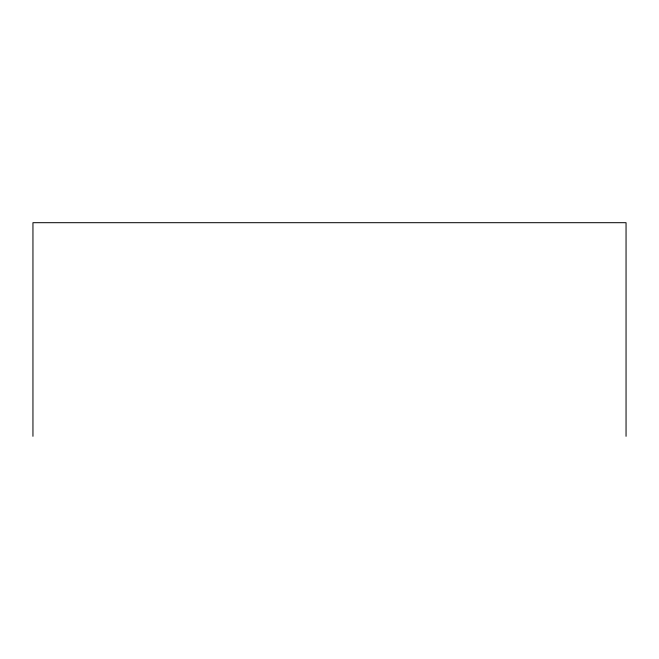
<?xml version="1.0" encoding="UTF-8"?>
<svg xmlns="http://www.w3.org/2000/svg" width="659" height="659" viewBox="0 0 659 659"><rect width="100%" height="100%" fill="white"/><g stroke="black" fill="none" stroke-linecap="round" stroke-linejoin="round"><path stroke-width="0.99" d="M626.05 436.307L626.05 222.693L32.95 222.693L32.95 436.307"/></g></svg>
